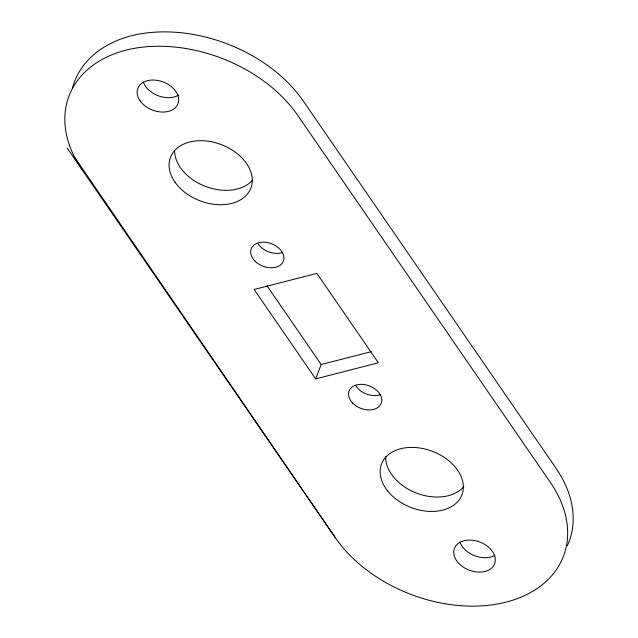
<?xml version="1.0" encoding="UTF-8"?>
<svg xmlns="http://www.w3.org/2000/svg" width="638" height="638" viewBox="0 0 638 638"><rect width="100%" height="100%" fill="white"/><g stroke="black" fill="none" stroke-linecap="round" stroke-linejoin="round"><path stroke-width="0.96" d="M315.666 378.892L378.398 362.791L316.863 273.383L254.139 289.493L315.666 378.892L321.185 364.513L371.372 351.634M266.995 285.776L321.185 364.513M67.221 148.136L335.325 537.69A129.115 90.173 21 0 0 506.181 602.089A129.115 90.173 21 0 0 550.395 482.464L297.858 115.526A130.654 91.25 21 0 0 126.244 50.035A129.267 90.285 21 0 0 74.702 157.419L82.031 169.66M74.702 157.419L335.325 537.69M380.726 394.515A17.218 12.026 21 0 1 355.693 385.472M252.528 180.147A43.041 30.058 21 0 1 206.034 186.631A43.041 30.058 21 0 1 174.597 151.174M282.482 252.496A17.218 12.026 21 0 1 258.127 243.756M178.728 94.998A21.517 15.033 21 0 1 143.574 82.669M463.81 486.595A43.041 30.058 21 0 1 416.351 493.038A43.041 30.058 21 0 1 385.695 456.377M72.549 87.789A129.267 90.285 21 0 1 131.763 35.656A130.654 91.25 21 0 1 303.377 101.147L555.913 468.085A129.115 90.173 21 0 1 567.31 545.777M494.897 555.315A21.517 15.033 21 0 1 460.006 542.212M174.964 182.117A43.041 30.058 21 0 0 247.01 194.526A43.041 30.058 21 0 0 210.046 141.508A43.041 30.058 21 0 0 174.964 182.117M255.128 261.237A17.218 12.026 21 0 0 283.208 261.524A17.218 12.026 21 0 0 263.542 242.169A17.218 12.026 21 0 0 255.128 261.237M352.575 403.001A17.218 12.026 21 0 0 380.87 404.085A17.218 12.026 21 0 0 361.969 384.355A17.218 12.026 21 0 0 352.575 403.001M456.617 560.714A21.517 15.033 21 0 0 492.64 567.046A21.517 15.033 21 0 0 474.305 540.498A21.517 15.033 21 0 0 456.617 560.714M387.577 490.877A43.041 30.058 21 0 0 459.384 499.57A43.041 30.058 21 0 0 418.297 447.788A43.041 30.058 21 0 0 387.577 490.877M140.336 101.147A21.517 15.033 21 0 0 176.335 106.634A21.517 15.033 21 0 0 157.044 80.348A21.517 15.033 21 0 0 140.336 101.147"/></g></svg>
